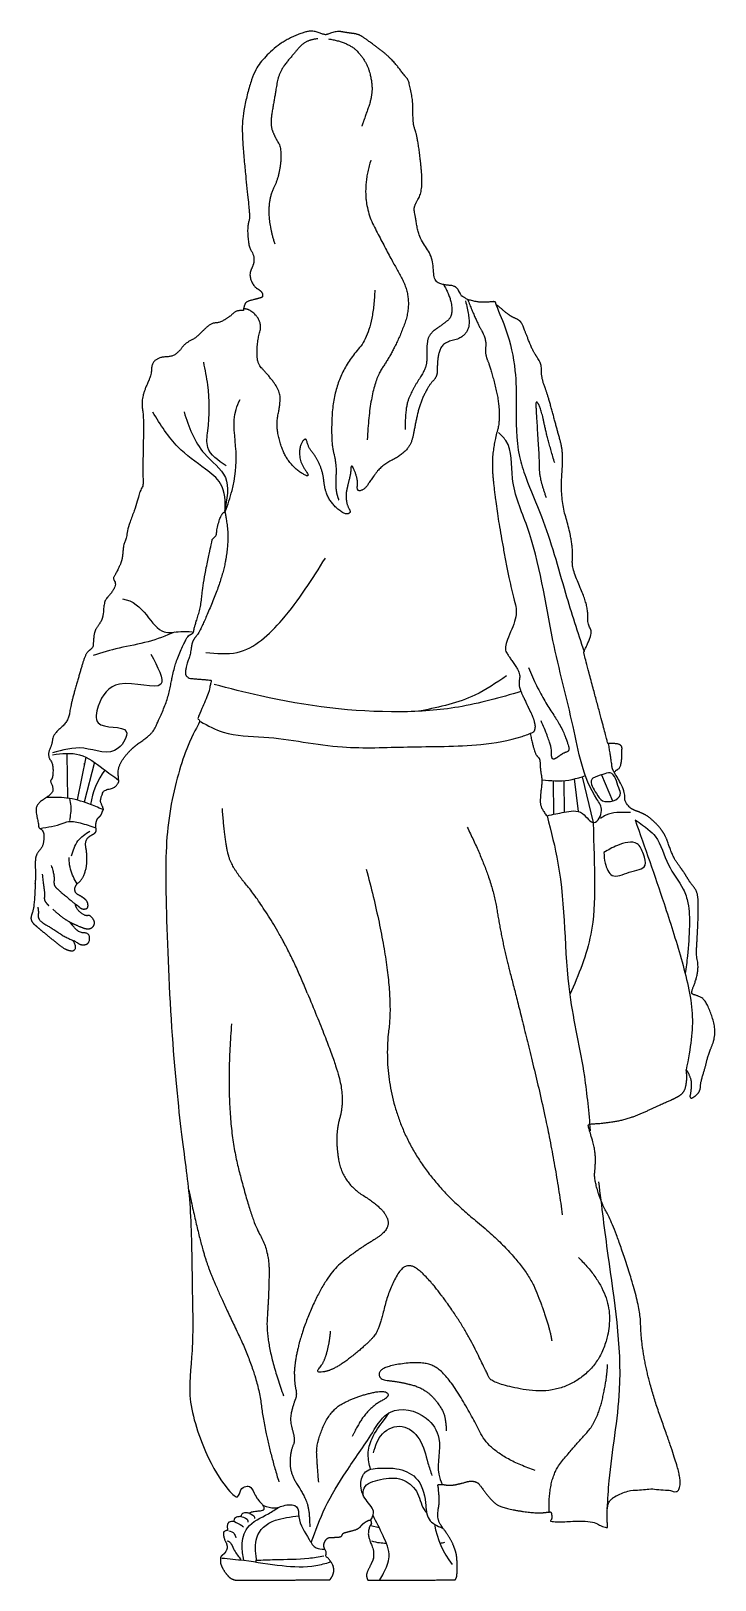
# Model space of a CAD drawing. Header units: feet. Extents: x 89 to 238, y -57 to 31.
# Drawn here: x 101.92 to 104.29, y 6.21 to 11.58 of the extents above; entities that cross this region are included whole.
import ezdxf

# ---------------------------------------------------------------- set-up
doc = ezdxf.new("R2010")
doc.units = ezdxf.units.FT
doc.header["$MEASUREMENT"] = 0
doc.layers.add('inner', color=1, linetype='Continuous')
doc.layers.add('outer', color=3, linetype='Continuous')

msp = doc.modelspace()

# ---------------------------------------------------------------- linework, layer by layer
at = {"layer": 'inner'}
for p, q in [((102.0464, 9.0729), (102.0498, 8.92)), ((102.1127, 9.062), (102.0822, 8.9136)), ((102.1423, 9.0442), (102.1075, 8.906)), ((102.1083, 9.0357), (102.1083, 9.0407)), ((103.7318, 8.9805), (103.7339, 8.8641)), ((103.7689, 8.9803), (103.7708, 8.8713)), ((103.8048, 8.9866), (103.8187, 8.874)), ((103.8325, 8.9944), (103.8713, 8.8356)), ((103.8997, 9.001), (103.9377, 8.9103)), ((103.1007, 6.4), (103.1291, 6.3931))]:
    msp.add_line(p, q, dxfattribs=at)
for centre, radius, start, end in [((102.3906, 8.8597), 0.2639, 143.359, 171.6304), ((103.6101, 6.4478), 0.2919, 188.6171, 218.8338)]:
    msp.add_arc(centre, radius, start, end, dxfattribs=at)
for points, degree in [([(102.917, 11.5516), (102.8756, 11.5461), (102.8425, 11.5103), (102.7813, 11.4365), (102.7687, 11.3566), (102.7505, 11.2543), (102.7687, 11.2094), (102.7925, 11.1702), (102.7827, 11.0721), (102.7463, 10.9992), (102.7477, 10.9025), (102.7673, 10.8408)], 2), ([(102.9534, 11.5511), (103.0254, 11.5396), (103.0856, 11.4724), (103.1053, 11.4023), (103.1039, 11.3476), (103.08, 11.279), (103.0688, 11.2481)], 2), ([(103.1004, 11.1307), (103.0602, 11.0021), (103.1607, 10.8051), (103.2491, 10.6484), (103.1848, 10.4755), (103.0964, 10.3469), (103.0883, 10.162)], 2), ([(103.3527, 10.6996), (103.377, 10.6581), (103.3844, 10.5891), (103.3485, 10.5606), (103.3007, 10.5275), (103.2933, 10.4806), (103.2952, 10.4309), (103.2869, 10.4015), (103.2458, 10.3378), (103.2191, 10.2748), (103.2191, 10.1977)], 2), ([(103.4282, 10.6433), (103.4492, 10.5684), (103.4218, 10.5143), (103.3513, 10.4987), (103.3341, 10.46), (103.3306, 10.4204), (103.3304, 10.3799), (103.3019, 10.3519), (103.2688, 10.2836), (103.2511, 10.1985), (103.2405, 10.1449), (103.2023, 10.105), (103.1399, 10.0746), (103.0999, 10.0224), (103.0807, 9.9908), (103.0512, 9.9811), (103.0566, 10.0222), (103.0361, 10.0743), (103.0308, 10.0664), (103.0307, 10.0449), (103.0203, 10.0037), (103.0129, 9.9695), (103.0184, 9.9335), (103.0331, 9.9092), (103.0104, 9.902), (102.9685, 9.936), (102.9415, 9.9819), (102.9349, 10.0502), (102.9088, 10.1056), (102.8837, 10.1355), (102.8754, 10.1721), (102.8528, 10.1409), (102.854, 10.0832), (102.8944, 10.0277), (102.8427, 10.0553), (102.7967, 10.1119), (102.7705, 10.2096), (102.7876, 10.2885), (102.7842, 10.3346), (102.7377, 10.3948), (102.705, 10.4263), (102.7071, 10.5072), (102.7246, 10.5649), (102.6844, 10.6149), (102.6588, 10.6161)], 2), ([(103.1145, 10.6807), (103.108, 10.5342), (103.0136, 10.4267), (102.9678, 10.3075), (102.9626, 10.1518), (102.9799, 10.0843), (102.9799, 10.0324), (102.9781, 10.003), (102.9831, 9.9673), (102.9891, 9.9539)], 2), ([(103.4358, 10.6485), (103.4656, 10.5727), (103.5019, 10.5092), (103.4951, 10.4604), (103.5144, 10.415), (103.5439, 10.3003), (103.5468, 10.2184), (103.5305, 10.1654), (103.5191, 10.0823), (103.5277, 9.9872), (103.5485, 9.8418), (103.5901, 9.6267), (103.6125, 9.5552), (103.5606, 9.4445), (103.5774, 9.4123), (103.6195, 9.3534), (103.6125, 9.3142), (103.6204, 9.2891), (103.6467, 9.2328), (103.6637, 9.1988), (103.6724, 9.1605), (103.6634, 9.1484)], 2), ([(103.7377, 10.0815), (103.7104, 10.1723), (103.6911, 10.2688), (103.6718, 10.3017), (103.673, 10.262), (103.6843, 10.0906), (103.6843, 10.0282), (103.7081, 9.9612)], 2), ([(103.647, 9.3726), (103.6851, 9.2809), (103.7612, 9.1685), (103.7852, 9.1037), (103.7888, 9.0826), (103.7668, 9.0762), (103.7327, 9.0504), (103.7254, 9.066), (103.7272, 9.1037), (103.6904, 9.1883)], 2), ([(103.6527, 9.1442), (103.6649, 9.0869), (103.6764, 9.0646), (103.6867, 9.0573), (103.6873, 9.0211), (103.6948, 8.983), (103.6881, 8.9302), (103.6871, 8.887), (103.7111, 8.8583)], 2), ([(103.9232, 9.1088), (103.9337, 9.0449), (103.9361, 9.0183), (103.9446, 9.0098)], 2), ([(102.8801, 8.2447), (102.8292, 8.3728), (102.7101, 8.5713), (102.6257, 8.6705), (102.596, 8.7499), (102.586, 8.8839)], 2), ([(103.4345, 8.819), (103.5189, 8.6502), (103.5551, 8.4211), (103.6154, 8.192), (103.7319, 7.7096), (103.7641, 7.4765)], 2), ([(101.962, 8.6563), (101.9657, 8.6198), (101.9709, 8.5863), (101.9679, 8.5699), (101.9739, 8.558), (101.9843, 8.5476)], 2), ([(101.9928, 8.687), (102.0043, 8.652), (102.0013, 8.6224), (102.0085, 8.6098), (102.0326, 8.5892), (102.0713, 8.5577), (102.0779, 8.5512)], 2), ([(103.0845, 8.6744), (103.185, 8.2966), (103.1408, 7.9429), (103.2815, 7.6053), (103.6312, 7.3199), (103.7196, 7.0948), (103.7276, 7.039)], 2), ([(101.9464, 8.5428), (101.9493, 8.5238), (101.9469, 8.515), (101.9488, 8.5027), (101.9591, 8.49), (101.9894, 8.4729), (102.0432, 8.4368), (102.0711, 8.4259)], 2), ([(101.9985, 8.5349), (102.0293, 8.5061), (102.0582, 8.4903)], 2), ([(102.8801, 8.2447), (102.9777, 8.0127), (103.0094, 7.8676), (102.9751, 7.7516), (103.0015, 7.5881), (103.1465, 7.4984), (103.1702, 7.4246), (103.0595, 7.3587), (102.946, 7.2694), (102.8415, 7.0282), (102.8353, 6.9324)], 2), ([(102.6175, 8.1376), (102.5934, 7.8322), (102.6859, 7.4584), (102.7478, 7.3529), (102.7478, 7.2105), (102.7346, 7.0233), (102.7979, 6.8492)], 2), ([(102.4693, 7.5628), (102.5087, 7.3761), (102.5589, 7.2342), (102.7079, 6.925), (102.7343, 6.7061), (102.7817, 6.5505)], 2), ([(103.8204, 7.3278), (103.9393, 7.2121), (103.9135, 6.9748), (103.7447, 6.8508), (103.5205, 6.8904), (103.4994, 6.9352), (103.4256, 7.0855), (103.299, 7.2622), (103.2199, 7.3176), (103.1619, 7.2147), (103.1329, 7.0934), (103.1091, 7.046), (102.9799, 6.9405), (102.9044, 6.9255), (102.9384, 6.963), (102.9577, 7.0345), (102.9611, 7.0731)], 2), ([(102.8353, 6.9324), (102.8354, 6.8939), (102.8452, 6.8518), (102.8312, 6.8182), (102.8185, 6.7635), (102.8396, 6.6949), (102.8241, 6.664), (102.8185, 6.608), (102.8312, 6.5631), (102.862, 6.5169), (102.8886, 6.4594), (102.8886, 6.3955)], 2), ([(103.6703, 6.5907), (103.52, 6.6408), (103.4409, 6.799), (103.3565, 6.9309), (103.2853, 6.9705), (103.1324, 6.9494), (103.1271, 6.9045), (103.193, 6.8993), (103.288, 6.8755), (103.3495, 6.8057), (103.3616, 6.7538), (103.3616, 6.7279)], 2), ([(103.7188, 6.4463), (103.7132, 6.5653), (103.817, 6.6864), (103.8845, 6.7608), (103.9191, 6.9062), (103.9208, 6.9581)], 2), ([(102.9197, 6.5503), (102.9146, 6.6143), (102.9111, 6.6852), (102.9595, 6.7977), (103.0391, 6.8427), (103.1447, 6.8704), (103.1689, 6.8479), (103.1066, 6.815), (103.0616, 6.7614), (103.0357, 6.7077)], 2), ([(103.3393, 6.3388), (103.3453, 6.3396), (103.3514, 6.3406), (103.3574, 6.3416)], 3), ([(102.5837, 6.287), (102.6094, 6.2841), (102.635, 6.2811), (102.6607, 6.2799)], 3)]:
    msp.add_open_spline(points, degree=degree, dxfattribs=at)
for points, knots in [([(103.5343, 10.6285), (103.5465, 10.6), (103.5777, 10.5275), (103.6036, 10.4106), (103.605, 10.2635), (103.6025, 10.1373), (103.6434, 10.009), (103.7128, 9.8573), (103.7667, 9.651), (103.8169, 9.4952), (103.8392, 9.428)], [0, 0, 0, 0, 2.957723, 7.543992, 11.296787, 17.043112, 19.432164, 24.099989, 32.97172, 39.743199, 39.743199, 39.743199, 39.743199]), ([(102.5988, 10.072), (102.5711, 10.0904), (102.5258, 10.1204), (102.5413, 10.2292), (102.5426, 10.3255), (102.5267, 10.4042), (102.5215, 10.4304)], [0, 0, 0, 0, 2.854856, 4.670483, 9.75424, 12.294939, 12.294939, 12.294939, 12.294939]), ([(102.5962, 9.9116), (102.596, 9.947), (102.5957, 10.0081), (102.5141, 10.0718), (102.4197, 10.1359), (102.3717, 10.2145), (102.3452, 10.2578)], [0, 0, 0, 0, 3.166159, 5.478806, 9.357138, 14.129302, 14.129302, 14.129302, 14.129302]), ([(102.453, 10.2581), (102.4702, 10.2066), (102.4992, 10.1199), (102.6189, 10.0376), (102.6021, 9.9563), (102.5934, 9.9143)], [0, 0, 0, 0, 5.12589, 8.615994, 12.351114, 12.351114, 12.351114, 12.351114]), ([(102.5962, 9.9116), (102.6046, 9.9362), (102.6279, 10.0037), (102.641, 10.1235), (102.6169, 10.2337), (102.6419, 10.29), (102.6471, 10.3016)], [0, 0, 0, 0, 2.474186, 6.815008, 11.445367, 12.646406, 12.646406, 12.646406, 12.646406]), ([(103.7111, 8.8583), (103.7318, 8.8645), (103.7702, 8.8704), (103.8329, 8.8847), (103.8725, 8.8134), (103.9106, 8.8785), (103.8371, 8.9779), (103.8028, 9.1838), (103.7169, 9.4956), (103.6799, 9.7937), (103.5791, 10.0084), (103.594, 10.1386), (103.552, 10.1782), (103.5424, 10.1867)], [0.495447, 0.495447, 0.495447, 0.495447, 2.481979, 4.583443, 6.202166, 7.667871, 8.959742, 17.011217, 26.307608, 38.590719, 43.881988, 47.937223, 49.075104, 49.075104, 49.075104, 49.075104]), ([(102.5286, 9.425), (102.5658, 9.4213), (102.6689, 9.4108), (102.8191, 9.5534), (102.8977, 9.6794), (102.943, 9.752)], [0, 0, 0, 0, 3.458575, 9.594328, 17.917277, 17.917277, 17.917277, 17.917277]), ([(102.2394, 9.6104), (102.3148, 9.6009), (102.3456, 9.4778), (102.43, 9.4988), (102.4675, 9.4973), (102.481, 9.4967)], [0, 0, 0, 0, 6.73979, 9.079946, 10.400249, 10.400249, 10.400249, 10.400249]), ([(102.4199, 9.4946), (102.39, 9.4824), (102.3279, 9.4578), (102.2306, 9.4432), (102.168, 9.4237), (102.1381, 9.4144)], [0.328057, 0.328057, 0.328057, 0.328057, 3.267517, 6.388757, 9.235024, 9.235024, 9.235024, 9.235024]), ([(102.3385, 9.4189), (102.3617, 9.3746), (102.4153, 9.2721), (102.2231, 9.3476), (102.1559, 9.2617), (102.1371, 9.1508), (102.2846, 9.1824), (102.2143, 9.0534), (102.1064, 9.1085), (102.0325, 9.087), (101.9971, 9.0767)], [0, 0, 0, 0, 3.484418, 8.056475, 11.435935, 13.279117, 16.529179, 18.572027, 22.389066, 25.879362, 25.879362, 25.879362, 25.879362]), ([(103.5708, 9.344), (103.5352, 9.3196), (103.4458, 9.2583), (103.3392, 9.2361), (103.2751, 9.2226)], [0, 0, 0, 0, 4.093613, 10.269648, 10.269648, 10.269648, 10.269648]), ([(103.6204, 9.2891), (103.5487, 9.2684), (103.412, 9.2294), (103.1069, 9.209), (102.8212, 9.2455), (102.6106, 9.3002), (102.5572, 9.3141)], [0.311552, 0.311552, 0.311552, 0.311552, 7.082834, 13.221139, 28.009837, 33.03547, 33.03547, 33.03547, 33.03547]), ([(102.5101, 9.1851), (102.5359, 9.1711), (102.6036, 9.1344), (102.776, 9.1355), (102.9846, 9.0873), (103.2379, 9.1004), (103.4458, 9.0973), (103.5927, 9.1209), (103.6507, 9.1434), (103.6634, 9.1484)], [0, 0, 0, 0, 2.640625, 6.92091, 15.284401, 22.114763, 29.841415, 34.254057, 35.502141, 35.502141, 35.502141, 35.502141]), ([(101.9975, 9.0705), (102.0297, 9.0745), (102.0947, 9.0828), (102.1651, 9.0266), (102.2084, 8.9956), (102.2261, 8.9828)], [0, 0, 0, 0, 2.977364, 6.004494, 8.114196, 8.114196, 8.114196, 8.114196]), ([(103.6948, 8.983), (103.7094, 8.982), (103.7239, 8.981), (103.7384, 8.9801), (103.7404, 8.9799), (103.7424, 8.9798), (103.7444, 8.9797), (103.7468, 8.9796), (103.7801, 8.9786), (103.8133, 8.9882), (103.844, 8.998)], [0.927214, 0.927214, 0.927214, 0.927214, 2.276082, 2.276082, 2.276082, 2.459945, 2.459945, 2.459945, 2.683717, 5.551032, 5.551032, 5.551032, 5.551032]), ([(103.87, 8.9897), (103.8809, 8.9938), (103.8997, 9.001), (103.9444, 9.0158), (103.9541, 8.9662), (103.976, 8.9175), (103.9034, 8.8962), (103.8813, 8.941), (103.8559, 8.9731), (103.8686, 8.9881), (103.87, 8.9897)], [0, 0, 0, 0, 1.160888, 2.000755, 3.897248, 4.670931, 6.745066, 7.780563, 9.422571, 9.614309, 9.614309, 9.614309, 9.614309]), ([(102.1715, 8.8807), (102.1555, 8.8876), (102.1152, 8.9048), (102.0498, 8.924), (101.9999, 8.9226), (101.9765, 8.922)], [0, 0, 0, 0, 1.665581, 4.193532, 6.418733, 6.418733, 6.418733, 6.418733]), ([(102.0571, 8.8429), (102.0599, 8.8593), (102.0644, 8.8848), (102.0593, 8.91), (102.0572, 8.9189)], [0, 0, 0, 0, 1.495919, 2.328126, 2.328126, 2.328126, 2.328126]), ([(103.7111, 8.8583), (103.7252, 8.8041), (103.7779, 8.6021), (103.7656, 8.293), (103.8415, 7.9893), (103.8553, 7.8307), (103.8608, 7.7678)], [0, 0, 0, 0, 5.338151, 19.910979, 29.090486, 35.121051, 35.121051, 35.121051, 35.121051]), ([(104.0003, 8.8698), (103.9845, 8.8705), (103.9558, 8.8717), (103.9194, 8.865), (103.9027, 8.8537), (103.8967, 8.8496)], [0, 0, 0, 0, 1.517015, 2.750634, 3.435683, 3.435683, 3.435683, 3.435683]), ([(101.9537, 8.8151), (101.9809, 8.8193), (102.0128, 8.8242), (102.0571, 8.8429), (102.0975, 8.8339), (102.1294, 8.8234), (102.147, 8.8176)], [0, 0, 0, 0, 2.616551, 3.080406, 4.537716, 6.333367, 6.333367, 6.333367, 6.333367]), ([(102.063, 8.7199), (102.0688, 8.7385), (102.0801, 8.7746), (102.1115, 8.7958), (102.1268, 8.8061)], [0, 0, 0, 0, 1.796173, 3.508792, 3.508792, 3.508792, 3.508792]), ([(103.8713, 8.8356), (103.8736, 8.6758), (103.8914, 8.4837), (103.8212, 8.3079), (103.7899, 8.2395)], [0, 0, 0, 0, 10.440973, 17.188279, 17.188279, 17.188279, 17.188279]), ([(104.0163, 8.845), (104.0503, 8.7484), (104.1064, 8.5893), (104.1777, 8.365), (104.2266, 8.1702), (104.2087, 8.0572), (104.1932, 7.9781)], [0, 0, 0, 0, 9.781598, 16.120634, 22.520729, 28.863268, 28.863268, 28.863268, 28.863268]), ([(104.0163, 8.845), (104.055, 8.8176), (104.1034, 8.7829), (104.1219, 8.6868), (104.1799, 8.6212), (104.2045, 8.5476), (104.2054, 8.469), (104.2, 8.3874), (104.1929, 8.3327), (104.19, 8.3122)], [0, 0, 0, 0, 1.984855, 5.283443, 8.29437, 9.816502, 12.241727, 15.382256, 17.266871, 17.266871, 17.266871, 17.266871]), ([(103.9083, 8.7321), (103.9228, 8.7404), (103.9562, 8.7597), (104.0237, 8.778), (104.0454, 8.7281), (104.0611, 8.6743), (103.9937, 8.6674), (103.935, 8.6354), (103.9103, 8.6921), (103.9089, 8.72), (103.9083, 8.7321)], [0, 0, 0, 0, 1.665416, 3.849598, 5.207935, 6.437065, 8.334818, 10.256209, 11.80598, 13.0111, 13.0111, 13.0111, 13.0111]), ([(102.0831, 8.6232), (102.0783, 8.6309), (102.0638, 8.6552), (102.055, 8.6876), (102.0554, 8.7108), (102.0555, 8.7148)], [0.388238, 0.388238, 0.388238, 0.388238, 1.258327, 3.09452, 3.477534, 3.477534, 3.477534, 3.477534]), ([(103.8895, 7.5906), (103.8999, 7.5057), (103.9291, 7.2663), (103.9871, 6.9188), (103.9285, 6.6277), (103.9206, 6.4898), (103.9188, 6.4573)], [0, 0, 0, 0, 8.185538, 23.098564, 33.19126, 36.299638, 36.299638, 36.299638, 36.299638]), ([(102.8936, 6.3402), (102.9085, 6.3815), (102.9401, 6.4675), (103.0176, 6.5935), (103.0933, 6.6978), (103.1644, 6.8189), (103.2923, 6.7922), (103.3538, 6.6903), (103.3245, 6.6042), (103.3423, 6.5535), (103.3471, 6.5419)], [0.329542, 0.329542, 0.329542, 0.329542, 4.321207, 8.665694, 13.615239, 16.492845, 20.313885, 22.828519, 26.594413, 27.725627, 27.725627, 27.725627, 27.725627]), ([(103.0995, 6.5946), (103.0948, 6.6117), (103.087, 6.6473), (103.1039, 6.7096), (103.1378, 6.7529), (103.1585, 6.7822), (103.1642, 6.7904)], [0.430633, 0.430633, 0.430633, 0.430633, 2.023517, 3.72686, 6.080747, 6.991243, 6.991243, 6.991243, 6.991243]), ([(103.1097, 6.6516), (103.1168, 6.6759), (103.1308, 6.7241), (103.2123, 6.7576), (103.2799, 6.6979), (103.2929, 6.6293), (103.3075, 6.5869), (103.3124, 6.5726)], [0, 0, 0, 0, 2.337867, 4.641835, 6.9722, 9.811257, 11.255901, 11.255901, 11.255901, 11.255901]), ([(103.0998, 6.4181), (103.1047, 6.4266), (103.119, 6.4513), (103.077, 6.489), (103.0599, 6.5377), (103.0785, 6.5979), (103.1384, 6.598), (103.1966, 6.6001), (103.2707, 6.5685), (103.2917, 6.4916), (103.2923, 6.4154), (103.3306, 6.3987), (103.3494, 6.3905)], [0, 0, 0, 0, 0.858914, 2.515606, 4.400512, 5.803242, 7.676586, 9.290879, 11.616691, 14.59034, 16.446695, 18.246515, 18.246515, 18.246515, 18.246515]), ([(103.0751, 6.5021), (103.0739, 6.512), (103.0733, 6.543), (103.1402, 6.5627), (103.2062, 6.569), (103.2676, 6.5211), (103.2734, 6.4686), (103.2905, 6.4473), (103.2936, 6.4439)], [0.352266, 0.352266, 0.352266, 0.352266, 1.196428, 3.147925, 5.403534, 7.366873, 9.454825, 9.877307, 9.877307, 9.877307, 9.877307]), ([(102.6607, 6.2799), (102.6571, 6.2965), (102.6504, 6.3341), (102.6686, 6.4059), (102.7343, 6.4318), (102.7706, 6.4556), (102.7824, 6.4635)], [0.323537, 0.323537, 0.323537, 0.323537, 1.87228, 3.80025, 6.463388, 7.77556, 7.77556, 7.77556, 7.77556]), ([(102.728, 6.4695), (102.7414, 6.4646), (102.7689, 6.4548), (102.8038, 6.4741), (102.8509, 6.4707), (102.8482, 6.4079), (102.8784, 6.368), (102.9055, 6.3182), (102.9288, 6.318), (102.9385, 6.318)], [0, 0, 0, 0, 1.292941, 2.648251, 3.764524, 4.881393, 7.635075, 8.8581, 9.727679, 9.727679, 9.727679, 9.727679]), ([(102.6275, 6.4131), (102.6365, 6.4092), (102.6476, 6.4043), (102.657, 6.3967), (102.6588, 6.3953)], [0, 0, 0, 0, 0.927543, 1.151808, 1.151808, 1.151808, 1.151808]), ([(102.6502, 6.431), (102.6618, 6.4278), (102.6749, 6.4241), (102.6743, 6.4129), (102.6743, 6.4116)], [0, 0, 0, 0, 0.913154, 1.035913, 1.035913, 1.035913, 1.035913]), ([(102.6801, 6.4407), (102.688, 6.4378), (102.6976, 6.4344), (102.697, 6.4258), (102.6969, 6.4244)], [0, 0, 0, 0, 0.6637603, 0.7941922, 0.7941922, 0.7941922, 0.7941922]), ([(102.7031, 6.2729), (102.7034, 6.2764), (102.7036, 6.2798), (102.7039, 6.2832), (102.7012, 6.3094), (102.695, 6.3702), (102.7554, 6.4212), (102.8223, 6.4297), (102.8509, 6.4329)], [-0.314416, -0.314416, -0.314416, -0.314416, 0, 0, 0, 2.267352, 5.264415, 7.452574, 7.452574, 7.452574, 7.452574]), ([(103.132, 6.2119), (103.1364, 6.2194), (103.1504, 6.2445), (103.1733, 6.2963), (103.1428, 6.3661), (103.1199, 6.4118), (103.1082, 6.4348)], [1.336847, 1.336847, 1.336847, 1.336847, 2.127993, 3.926945, 6.218742, 8.606922, 8.606922, 8.606922, 8.606922]), ([(102.6022, 6.3463), (102.6152, 6.3465), (102.6245, 6.3121), (102.6417, 6.292), (102.6499, 6.2827)], [0.383412, 0.383412, 0.383412, 0.383412, 1.673566, 2.798902, 2.798902, 2.798902, 2.798902]), ([(102.6081, 6.3816), (102.6153, 6.3793), (102.6279, 6.3753), (102.6308, 6.3628), (102.6321, 6.3575)], [0, 0, 0, 0, 0.663449, 1.155031, 1.155031, 1.155031, 1.155031]), ([(103.1031, 6.3462), (103.1121, 6.3437), (103.1289, 6.3396), (103.146, 6.3388), (103.154, 6.3388)], [0.569471, 0.569471, 0.569471, 0.569471, 1.417186, 2.141614, 2.141614, 2.141614, 2.141614]), ([(102.7036, 6.2795), (102.7251, 6.28), (102.7857, 6.2833), (102.8642, 6.2816), (102.9201, 6.2913), (102.9373, 6.2943)], [3.649607, 3.649607, 3.649607, 3.649607, 5.605954, 9.166585, 10.762346, 10.762346, 10.762346, 10.762346]), ([(102.6607, 6.2799), (102.7046, 6.2728), (102.7867, 6.2593), (102.8894, 6.253), (102.9437, 6.2685), (102.9604, 6.2733)], [0, 0, 0, 0, 4.263076, 7.985831, 9.64296, 9.64296, 9.64296, 9.64296])]:
    msp.add_open_spline(points, degree=3, knots=knots, dxfattribs=at)
at = {"layer": 'outer'}
msp.add_open_spline([(102.1487, 8.8132), (102.1498, 8.806), (102.1435, 8.7978), (102.1277, 8.7896), (102.1155, 8.779), (102.1104, 8.7606), (102.1168, 8.7294), (102.1168, 8.6834), (102.1011, 8.638), (102.0748, 8.6171), (102.0745, 8.5912), (102.0992, 8.5787), (102.119, 8.5626), (102.1213, 8.5415), (102.1123, 8.5354), (102.0963, 8.5363), (102.0794, 8.5528), (102.0761, 8.5492), (102.0873, 8.528), (102.1125, 8.511), (102.1266, 8.5152), (102.1433, 8.4947), (102.1423, 8.479), (102.1294, 8.4671), (102.1096, 8.4671), (102.0646, 8.4868), (102.0561, 8.4922), (102.0641, 8.4816), (102.0883, 8.4539), (102.1184, 8.4534), (102.1267, 8.4402), (102.1246, 8.4202), (102.1123, 8.4116), (102.0938, 8.4116), (102.0736, 8.4253), (102.0712, 8.4269), (102.0709, 8.4241), (102.079, 8.4047), (102.0745, 8.3939), (102.0643, 8.3895), (102.0376, 8.3973), (101.9934, 8.4334), (101.9483, 8.4701), (101.9301, 8.4861), (101.9242, 8.4946), (101.9217, 8.508), (101.9328, 8.5366), (101.9384, 8.6291), (101.9374, 8.7034), (101.9389, 8.7161), (101.9457, 8.7318), (101.9638, 8.7528), (101.9677, 8.7792), (101.9677, 8.7948), (101.9633, 8.8082), (101.9538, 8.8151), (101.9492, 8.8181), (101.9485, 8.8329), (101.9375, 8.883), (101.9494, 8.904), (101.9765, 8.922), (101.9773, 8.924), (101.9828, 8.9262), (102.0006, 8.9439), (101.9964, 8.9662), (101.9886, 8.9807), (101.9982, 8.988), (102, 9.0368), (101.9789, 9.0694), (101.9958, 9.1074), (101.999, 9.1403), (102.0523, 9.1858), (102.0603, 9.2437), (102.0909, 9.3504), (102.1125, 9.4241), (102.1375, 9.44), (102.1386, 9.4571), (102.142, 9.4991), (102.1613, 9.5252), (102.1727, 9.5467), (102.1761, 9.6046), (102.2012, 9.6289), (102.219, 9.663), (102.2056, 9.6807), (102.2183, 9.7002), (102.2369, 9.7393), (102.2407, 9.7658), (102.2434, 9.7989), (102.2536, 9.8182), (102.2582, 9.8587), (102.2876, 9.9332), (102.2995, 9.9819), (102.3133, 10.0058), (102.3097, 10.0389), (102.3124, 10.1759), (102.3127, 10.243), (102.3058, 10.2895), (102.3149, 10.3327), (102.3399, 10.3849), (102.341, 10.428), (102.3694, 10.4485), (102.4125, 10.4496), (102.4375, 10.4689), (102.4568, 10.4961), (102.492, 10.5132), (102.5159, 10.537), (102.5476, 10.5665), (102.5749, 10.5665), (102.6123, 10.5881), (102.6316, 10.6085), (102.6572, 10.61), (102.6592, 10.61), (102.6589, 10.6117), (102.6623, 10.6344), (102.6771, 10.6435), (102.7244, 10.6543), (102.7246, 10.6604), (102.7252, 10.6695), (102.7169, 10.6797), (102.6939, 10.6934), (102.6773, 10.735), (102.6964, 10.7731), (102.6946, 10.8029), (102.6766, 10.8327), (102.6721, 10.8997), (102.6811, 10.9295), (102.6785, 10.9611), (102.6664, 11.077), (102.6543, 11.2103), (102.656, 11.2933), (102.6906, 11.43), (102.7321, 11.4888), (102.7996, 11.5459), (102.8859, 11.5814), (102.9178, 11.5736), (102.9432, 11.5639), (102.9528, 11.5681), (102.986, 11.5784), (103.0192, 11.5718), (103.0578, 11.5675), (103.085, 11.5494), (103.1741, 11.4823), (103.2219, 11.4165), (103.2309, 11.4111), (103.2465, 11.3354), (103.246, 11.2948), (103.248, 11.2494), (103.2582, 11.2264), (103.2714, 11.1469), (103.2815, 11.0237), (103.2484, 10.9704), (103.2539, 10.94), (103.2677, 10.8601), (103.3162, 10.7961), (103.3179, 10.7096), (103.359, 10.6971), (103.3958, 10.6957), (103.4148, 10.659), (103.4175, 10.6592), (103.4361, 10.647), (103.4741, 10.6383), (103.4962, 10.6379), (103.5287, 10.6411), (103.5338, 10.6383), (103.5343, 10.6285), (103.5416, 10.6262), (103.5808, 10.5913), (103.6176, 10.5755), (103.6283, 10.5561), (103.6588, 10.4752), (103.68, 10.443), (103.6919, 10.4228), (103.6919, 10.3749), (103.7131, 10.3198), (103.7472, 10.1931), (103.7682, 10.1174), (103.7598, 10.0067), (103.7654, 9.9282), (103.7878, 9.8554), (103.8018, 9.7755), (103.7962, 9.7194), (103.834, 9.6326), (103.8532, 9.5749), (103.8511, 9.5215), (103.8703, 9.4958), (103.8392, 9.4281), (103.8379, 9.4248), (103.8391, 9.4201), (103.9218, 9.1107), (103.9223, 9.1088), (103.924, 9.1088), (103.9597, 9.1089), (103.9714, 9.0982), (103.9705, 9.085), (103.9705, 9.0513), (103.9631, 9.0215), (103.9419, 9.0137), (103.949, 9.0019), (103.9569, 8.9876), (103.9739, 8.9575), (103.9818, 8.9291), (103.9798, 8.9173), (103.9876, 8.8968), (104.0067, 8.8802), (104.037, 8.8699), (104.0673, 8.8538), (104.12, 8.7995), (104.1461, 8.7167), (104.1836, 8.6667), (104.2085, 8.6247), (104.2346, 8.5941), (104.2358, 8.5226), (104.2303, 8.4079), (104.2275, 8.3826), (104.236, 8.3378), (104.2303, 8.2972), (104.2122, 8.2517), (104.213, 8.2406), (104.2308, 8.2363), (104.2581, 8.2228), (104.2847, 8.1639), (104.2972, 8.0969), (104.2699, 8.032), (104.2602, 7.9895), (104.243, 7.9344), (104.2423, 7.9031), (104.2118, 7.8771), (104.2051, 7.886), (104.2088, 7.8949), (104.2118, 7.9374), (104.2043, 7.9605), (104.1961, 7.9754), (104.1924, 7.9791), (104.1946, 7.9751), (104.1959, 7.941), (104.1887, 7.9058), (104.1701, 7.8872), (104.1142, 7.8626), (103.9958, 7.8075), (103.8975, 7.7926), (103.8559, 7.7914), (103.8535, 7.7858), (103.8564, 7.7758), (103.8782, 7.701), (103.8791, 7.6467), (103.8736, 7.6044), (103.8983, 7.5189), (103.9426, 7.4398), (104.0345, 7.1614), (104.0366, 7.0332), (104.0708, 6.8687), (104.1469, 6.6563), (104.1749, 6.561), (104.1693, 6.5204), (104.1525, 6.5148), (104.1427, 6.5218), (104.1044, 6.5228), (104.0679, 6.528), (104.0381, 6.522), (103.9979, 6.5228), (103.942, 6.4997), (103.9198, 6.4748), (103.9189, 6.4192), (103.9212, 6.4014), (103.9212, 6.3932), (103.9189, 6.3917), (103.9003, 6.3969), (103.8735, 6.4133), (103.8087, 6.4155), (103.7648, 6.4118), (103.7193, 6.4133), (103.726, 6.4192), (103.7283, 6.4259), (103.726, 6.4468), (103.7191, 6.4465), (103.6735, 6.4412), (103.5514, 6.4605), (103.5171, 6.4881), (103.4821, 6.5343), (103.4709, 6.5491), (103.4471, 6.5551), (103.4195, 6.5469), (103.3758, 6.5371), (103.3468, 6.5427), (103.3315, 6.5411), (103.3339, 6.5363), (103.3351, 6.5213), (103.339, 6.4818), (103.3326, 6.4496), (103.3326, 6.4184), (103.3494, 6.3905), (103.3564, 6.3829), (103.3761, 6.3534), (103.3889, 6.3268), (103.3991, 6.2937), (103.3996, 6.2435), (103.3986, 6.2214), (103.3931, 6.2113), (103.3896, 6.2108), (103.0915, 6.2108), (103.0898, 6.2108), (103.0888, 6.2127), (103.0836, 6.23), (103.099, 6.2612), (103.1117, 6.2889), (103.1085, 6.3194), (103.0998, 6.3396), (103.0953, 6.3532), (103.0909, 6.3675), (103.0933, 6.3881), (103.0989, 6.4009), (103.1031, 6.4056), (103.1001, 6.4186), (103.0974, 6.4186), (103.0922, 6.4181), (103.0729, 6.4063), (103.0583, 6.3877), (103.0223, 6.3778), (103.0033, 6.3738), (103.0001, 6.3608), (102.9776, 6.3584), (102.9514, 6.3588), (102.9403, 6.3437), (102.9358, 6.3273), (102.9426, 6.3162), (102.9465, 6.3045), (102.9436, 6.2912), (102.9558, 6.2847), (102.9604, 6.2733), (102.9665, 6.2697), (102.9719, 6.2536), (102.9723, 6.2388), (102.9675, 6.2241), (102.9599, 6.2133), (102.9579, 6.2108), (102.6339, 6.2108), (102.6274, 6.2108), (102.6063, 6.2208), (102.5787, 6.2633), (102.5792, 6.2873), (102.5807, 6.2914), (102.5847, 6.2962), (102.5949, 6.3036), (102.6029, 6.3202), (102.6023, 6.3283), (102.6, 6.3388), (102.5936, 6.3494), (102.5904, 6.3642), (102.5888, 6.3754), (102.5923, 6.3786), (102.6013, 6.3831), (102.6042, 6.3824), (102.6029, 6.3924), (102.6032, 6.4036), (102.6071, 6.4103), (102.6138, 6.4142), (102.6275, 6.4131), (102.6256, 6.4148), (102.6283, 6.4261), (102.6367, 6.4289), (102.6459, 6.431), (102.6502, 6.431), (102.6504, 6.4335), (102.654, 6.4407), (102.6657, 6.4441), (102.6722, 6.4441), (102.6801, 6.4407), (102.6871, 6.4468), (102.7141, 6.4489), (102.7302, 6.4531), (102.73, 6.4598), (102.728, 6.4695), (102.7066, 6.491), (102.6936, 6.5188), (102.6846, 6.5325), (102.6767, 6.5354), (102.6591, 6.5344), (102.65, 6.5247), (102.6463, 6.5112), (102.6339, 6.4911), (102.61, 6.5149), (102.5783, 6.5762), (102.5147, 6.6659), (102.4716, 6.8089), (102.4806, 6.9258), (102.4814, 7.0362), (102.4814, 7.3667), (102.4676, 7.6158), (102.4226, 7.8788), (102.3944, 8.4458), (102.3837, 8.7897), (102.4478, 9.0695), (102.5101, 9.1851), (102.5028, 9.1942), (102.5004, 9.1966), (102.5087, 9.2156), (102.5424, 9.2944), (102.5431, 9.3126), (102.5487, 9.327), (102.5443, 9.3292), (102.5048, 9.3322), (102.4549, 9.3367), (102.4616, 9.3836), (102.4742, 9.4134), (102.4802, 9.4573), (102.4891, 9.4745), (102.5078, 9.4946), (102.5881, 9.687), (102.6088, 9.8168), (102.5962, 9.9116), (102.5922, 9.9111), (102.5854, 9.9059), (102.5769, 9.8893), (102.5658, 9.8466), (102.5666, 9.8304), (102.5508, 9.8173), (102.55, 9.811), (102.5198, 9.6714), (102.5119, 9.5829), (102.4884, 9.5106), (102.4874, 9.5013), (102.4852, 9.4917), (102.4678, 9.4837), (102.4544, 9.4593), (102.4271, 9.3974), (102.4137, 9.349), (102.3981, 9.2656), (102.3586, 9.1743), (102.3399, 9.1405), (102.2687, 9.0916), (102.2237, 9.0316), (102.2261, 8.9828), (102.2278, 8.979), (102.2249, 8.9712), (102.2097, 8.9537), (102.1754, 8.9485), (102.1672, 8.9276), (102.1626, 8.9091), (102.1689, 8.8948), (102.174, 8.8826), (102.1733, 8.8781), (102.1713, 8.877), (102.1657, 8.8604), (102.1566, 8.8529), (102.1518, 8.8469), (102.1478, 8.834), (102.147, 8.8176), (102.1487, 8.8132)], degree=2, knots=[4786.441138, 4786.441138, 4786.441138, 4796.10072, 4805.760303, 4815.419885, 4825.079468, 4834.73905, 4844.398633, 4854.058215, 4863.717798, 4873.37738, 4883.036963, 4892.696545, 4902.356128, 4912.01571, 4921.675293, 4931.334875, 4940.994458, 4950.65404, 4960.313623, 4969.973205, 4979.632788, 4989.29237, 4998.951953, 5008.611535, 5018.271117, 5027.9307, 5037.590282, 5047.249865, 5056.909447, 5066.56903, 5076.228612, 5085.888195, 5095.547777, 5105.20736, 5114.866942, 5124.526525, 5134.186107, 5143.84569, 5153.505272, 5163.164855, 5172.824437, 5182.48402, 5192.143602, 5201.803185, 5211.462767, 5221.12235, 5230.781932, 5240.441515, 5250.101097, 5259.76068, 5269.420262, 5279.079845, 5288.739427, 5298.399009, 5308.058592, 5317.718174, 5327.377757, 5337.037339, 5346.696922, 5356.356504, 5366.016087, 5375.675669, 5385.335252, 5394.994834, 5404.654417, 5414.313999, 5423.973582, 5433.633164, 5443.292747, 5452.952329, 5462.611912, 5472.271494, 5481.931077, 5491.590659, 5501.250242, 5510.909824, 5520.569407, 5530.228989, 5539.888572, 5549.548154, 5559.207737, 5568.867319, 5578.526901, 5588.186484, 5597.846066, 5607.505649, 5617.165231, 5626.824814, 5636.484396, 5646.143979, 5655.803561, 5665.463144, 5675.122726, 5684.782309, 5694.441891, 5704.101474, 5713.761056, 5723.420639, 5733.080221, 5742.739804, 5752.399386, 5762.058969, 5771.718551, 5781.378134, 5791.037716, 5800.697299, 5810.356881, 5820.016464, 5829.676046, 5839.335629, 5848.995211, 5858.654793, 5858.654793, 5872.985456, 5887.316118, 5901.64678, 5915.977442, 5930.308104, 5944.638766, 5958.969428, 5973.30009, 5987.630752, 6001.961414, 6016.292076, 6030.622739, 6044.953401, 6059.284063, 6073.614725, 6087.945387, 6102.276049, 6116.606711, 6130.937373, 6145.268035, 6159.598697, 6173.929359, 6188.260022, 6202.590684, 6216.921346, 6231.252008, 6245.58267, 6259.913332, 6274.243994, 6288.574656, 6302.905318, 6317.23598, 6331.566642, 6345.897305, 6360.227967, 6374.558629, 6388.889291, 6403.219953, 6417.550615, 6431.881277, 6446.211939, 6460.542601, 6474.873263, 6489.203925, 6503.534588, 6517.86525, 6532.195912, 6546.526574, 6560.857236, 6575.187898, 6589.51856, 6603.849222, 6618.179884, 6632.510546, 6646.841208, 6661.171871, 6675.502533, 6689.833195, 6704.163857, 6718.494519, 6732.825181, 6747.155843, 6761.486505, 6775.817167, 6790.147829, 6804.478491, 6818.809153, 6833.139816, 6847.470478, 6861.80114, 6876.131802, 6890.462464, 6904.793126, 6919.123788, 6933.45445, 6947.785112, 6962.115774, 6976.446436, 6990.777099, 7005.107761, 7019.438423, 7033.769085, 7048.099747, 7062.430409, 7076.761071, 7091.091733, 7105.422395, 7119.753057, 7134.083719, 7148.414382, 7162.745044, 7177.075706, 7191.406368, 7205.73703, 7220.067692, 7234.398354, 7248.729016, 7263.059678, 7277.39034, 7291.721002, 7306.051665, 7320.382327, 7334.712989, 7349.043651, 7363.374313, 7377.704975, 7392.035637, 7406.366299, 7420.696961, 7435.027623, 7449.358285, 7463.688948, 7478.01961, 7492.350272, 7506.680934, 7521.011596, 7535.342258, 7549.67292, 7564.003582, 7578.334244, 7592.664906, 7606.995568, 7621.326231, 7635.656893, 7649.987555, 7664.318217, 7678.648879, 7692.979541, 7707.310203, 7721.640865, 7735.971527, 7750.302189, 7764.632851, 7778.963513, 7793.294176, 7807.624838, 7821.9555, 7836.286162, 7850.616824, 7864.947486, 7879.278148, 7893.60881, 7907.939472, 7922.270134, 7936.600796, 7950.931459, 7965.262121, 7979.592783, 7993.923445, 8008.254107, 8022.584769, 8036.915431, 8051.246093, 8065.576755, 8079.907417, 8094.238079, 8108.568742, 8122.899404, 8137.230066, 8151.560728, 8165.89139, 8180.222052, 8194.552714, 8208.883376, 8223.214038, 8237.5447, 8251.875362, 8266.206025, 8280.536687, 8294.867349, 8309.198011, 8323.528673, 8337.859335, 8352.189997, 8366.520659, 8380.851321, 8395.181983, 8409.512645, 8423.843308, 8438.17397, 8452.504632, 8466.835294, 8481.165956, 8495.496618, 8509.82728, 8524.157942, 8538.488604, 8552.819266, 8567.149928, 8581.480591, 8595.811253, 8610.141915, 8624.472577, 8638.803239, 8653.133901, 8667.464563, 8681.795225, 8696.125887, 8710.456549, 8724.787211, 8739.117873, 8753.448536, 8767.779198, 8782.10986, 8796.440522, 8810.771184, 8825.101846, 8839.432508, 8853.76317, 8868.093832, 8882.424494, 8896.755156, 8911.085819, 8925.416481, 8939.747143, 8954.077805, 8968.408467, 8982.739129, 8997.069791, 9011.400453, 9025.731115, 9040.061777, 9054.392439, 9068.723102, 9083.053764, 9097.384426, 9111.715088, 9126.04575, 9140.376412, 9154.707074, 9169.037736, 9183.368398, 9197.69906, 9212.029722, 9226.360385, 9240.691047, 9255.021709, 9269.352371, 9283.683033, 9298.013695, 9312.344357, 9326.675019, 9341.005681, 9355.336343, 9369.667005, 9383.997668, 9398.32833, 9412.658992, 9426.989654, 9441.320316, 9455.650978, 9469.98164, 9484.312302, 9498.642964, 9512.973626, 9527.304288, 9541.634951, 9555.965613, 9570.296275, 9584.626937, 9598.957599, 9613.288261, 9627.618923, 9641.949585, 9656.280247, 9670.610909, 9684.941571, 9699.272233, 9713.602896, 9727.933558, 9742.26422, 9756.594882, 9770.925544, 9785.256206, 9799.586868, 9813.91753, 9828.248192, 9842.578854, 9856.909516, 9871.240179, 9885.570841, 9899.901503, 9914.232165, 9928.562827, 9942.893489, 9957.224151, 9971.554813, 9985.885475, 10000.216137, 10014.546799, 10028.877462, 10043.208124, 10057.538786, 10071.869448, 10086.20011, 10100.530772, 10114.861434, 10129.192096, 10143.522758, 10157.85342, 10172.184082, 10186.514745, 10200.845407, 10215.176069, 10229.506731, 10243.837393, 10258.168055, 10272.498717, 10286.829379, 10301.160041, 10315.490703, 10329.821365, 10344.152028, 10358.48269, 10372.813352, 10387.144014, 10401.474676, 10415.805338, 10430.136, 10444.466662, 10458.797324, 10473.127986, 10487.458648, 10501.789311, 10516.119973, 10530.450635, 10544.781297, 10559.111959, 10573.442621, 10587.773283, 10602.103945, 10616.434607, 10630.765269, 10645.095931, 10645.095931, 10645.095931], dxfattribs=at)

doc.saveas('drawing.dxf')
